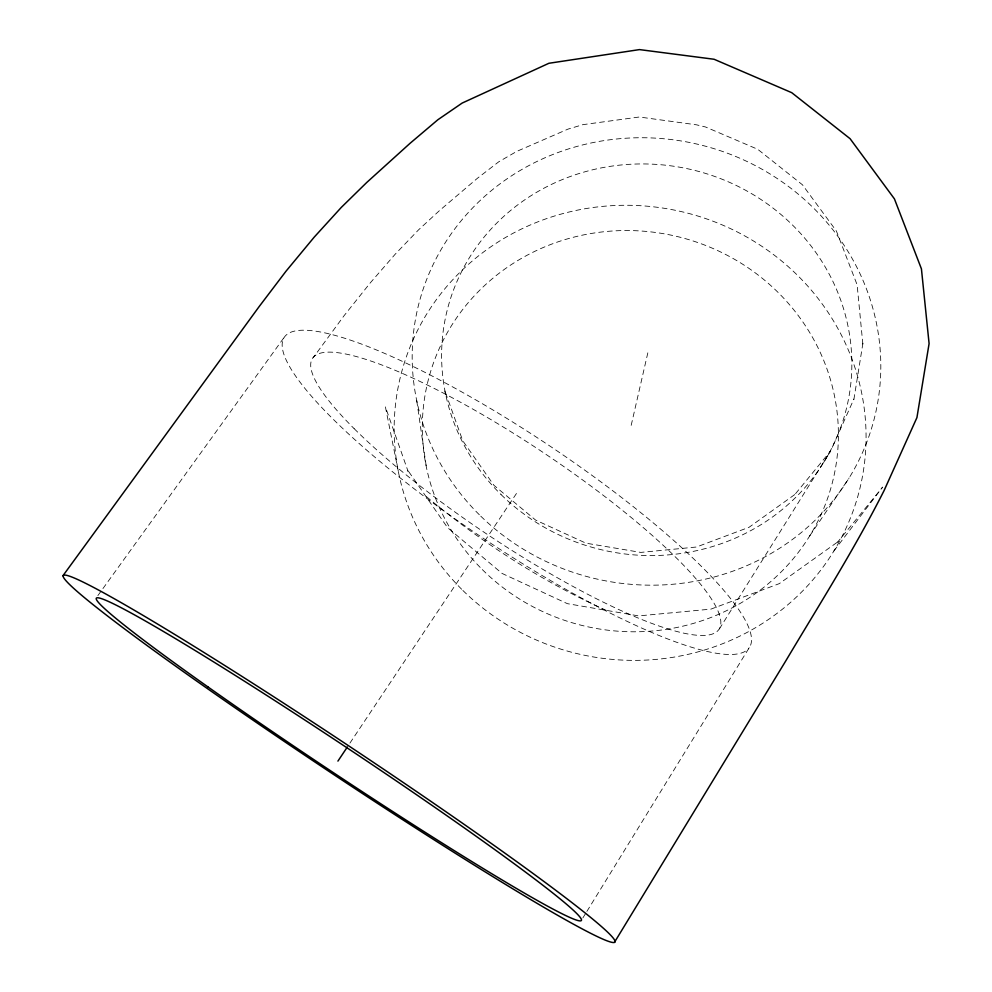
<?xml version="1.0" encoding="UTF-8"?>
<svg xmlns="http://www.w3.org/2000/svg" width="992" height="992" viewBox="0 0 992 992"><rect width="100%" height="100%" fill="white"/><g stroke="black" fill="none" stroke-linecap="round" stroke-linejoin="round"><path stroke-width="0.74" stroke-dasharray="4.96 3.72" d="M823.707 462.371L830.688 450.852L853.889 399.044M862.842 344.088L857.125 284.816L836.417 231.062L802.441 184.785L757.702 149.271L705.473 126.964L696.496 124.818L639.344 117.006L582.912 124.657L567.932 129.146L516.758 151.392L498.765 161.795L477.363 178.312L439.766 210.341L418.562 229.846L395.238 254.15L370.276 282.881L344.224 315.493L313.15 357.765M853.876 399.516L863.077 342.19M631.185 425.357L647.999 352.098M582.837 917.984L586.086 912.714M586.892 911.4L749.208 647.726A279.558 56.866 33.7 0 0 429.61 374.716A279.558 56.866 33.7 0 0 371.715 454.472A279.558 56.866 33.7 0 0 749.208 647.726M719.374 628.928L830.688 450.852L794.146 495.392L794.914 494.45L749.096 527.26L696.483 547.014L640.795 552.408L585.925 543.17L535.618 520.081L493.929 485.311L462.768 440.795L444.59 390.079L445.768 394.828M349.928 743.107L517.179 492.404M809.658 535.965L849.102 477.97M97.861 595.609L284.196 337.305M833.888 550.982L882.657 487.072L837.471 542.302L838.922 541.074L779.315 583.631L710.929 609.125L638.637 615.908L567.362 603.657L502.088 573.438L447.516 527.608L407.34 469.625L408.109 471.473L385.392 406.832L398.66 473.035M606.236 610.353C541.074 580.977 480.388 541.644 425.543 495.901M416.739 400.681L426.411 467.344M462.88 590.463A236.406 227.056 13 0 0 857.882 496.112A236.406 227.056 13 0 0 569.594 211.891A236.406 227.056 13 0 0 462.88 590.463M482.323 569.582A208.456 200.198 13 0 0 830.974 487.717A208.456 200.198 13 0 0 577.766 236.183A208.456 200.198 13 0 0 482.323 569.582M480.748 516.15A234.856 223.163 12.5 0 0 872.811 424.068A234.856 223.163 12.5 0 0 585.925 144.138A234.856 223.163 12.5 0 0 480.748 516.15M501.059 494.574A205.592 195.325 12.5 0 0 844.626 415.326A205.592 195.325 12.5 0 0 594.518 169.347A205.592 195.325 12.5 0 0 501.059 494.574M354.144 428.643A244.23 49.563 33.7 0 0 705.957 635.302A244.23 49.563 33.7 0 0 487.605 417.632A244.23 49.563 33.7 0 0 354.144 428.643"/><path stroke-width="1.49" d="M614.42 942.4A331.266 16.108 33.6 0 0 216.826 660.511A331.266 16.108 33.6 0 0 185.616 673.233A331.266 16.108 33.6 0 0 614.42 942.4L785.565 661.255C819.181 604.773 854.496 549.109 884.17 490.395L916.93 417.595L929.095 343.604L921.432 268.882L894.424 198.871L850.082 138.694L791.715 92.665L714.079 59.26L639.493 49.6L548.911 63.277L462.185 103.056L437.856 119.759L410.031 143.332L366.767 182.454L341.31 207.39L314.204 237.15L286.043 271.163L259.135 306.602L62.905 575.782M337.925 761.112L347.361 746.964M207.812 686.824A291.301 14.124 33.6 0 0 581.213 920.626A291.301 14.124 33.6 0 0 227.143 670.319A291.301 14.124 33.6 0 0 207.812 686.824"/></g></svg>
